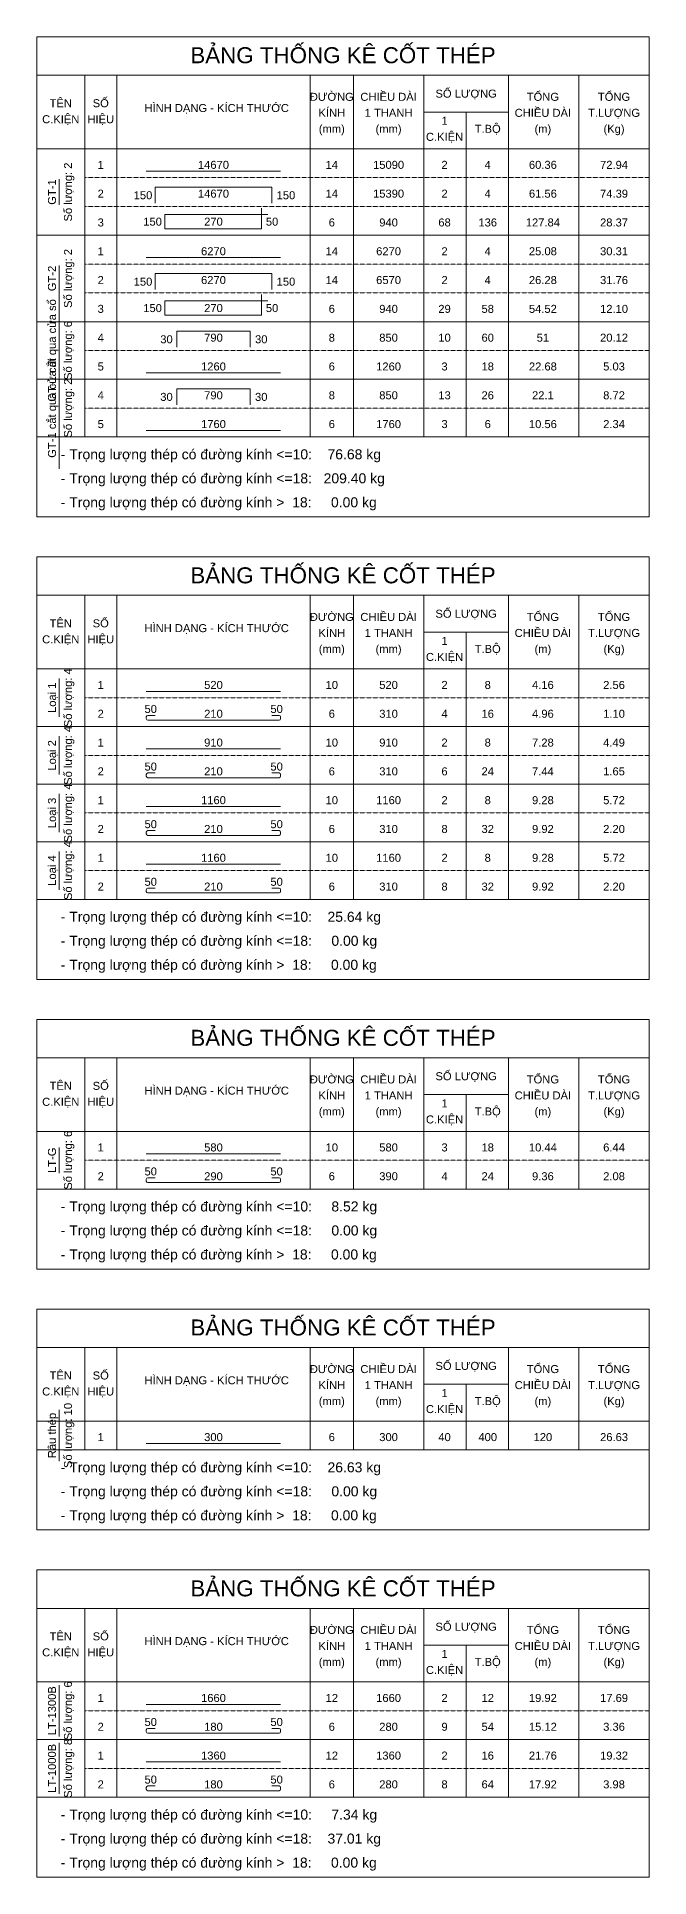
# Model space of a CAD drawing. Header units: inches. Extents: x 0 to 9575, y -644575 to -530500.
# Drawn here: x 0 to 9575, y -644575 to -615825 of the extents above; entities that cross this region are included whole.
import ezdxf
from ezdxf.enums import TextEntityAlignment as Align

# ---------------------------------------------------------------- set-up
doc = ezdxf.new("R2010")
doc.units = ezdxf.units.IN
doc.header["$MEASUREMENT"] = 0
doc.linetypes.add('HIDDENX2', pattern=[0.75, 0.5, -0.25])
for name, color, linetype, lineweight in [('Bao', 2, 'Continuous', 0), ('NetMo', 9, 'HIDDENX2', 0), ('Steel', 4, 'Continuous', 0), ('Text', 2, 'Continuous', 0), ('TextThep', 7, 'Continuous', 0)]:
    doc.layers.add(name, color=color, linetype=linetype, lineweight=lineweight)
doc.styles.add('Hoa', font='micross.ttf')
doc.styles.add('Thuong', font='micross.ttf')

msp = doc.modelspace()

# ---------------------------------------------------------------- linework, layer by layer
at = {"layer": 'Bao'}
for p, q in [((0, -615825), (9575, -615825)), ((0, -615825), (0, -623325)), ((9575, -615825), (9575, -623325)), ((0, -616425), (9575, -616425)), ((750, -616425), (750, -622075)), ((1250, -616425), (1250, -622075)), ((4275, -616425), (4275, -622075)), ((4950, -616425), (4950, -622075)), ((6050, -616425), (6050, -622075)), ((7375, -616425), (7375, -622075)), ((8475, -616425), (8475, -622075)), ((6050, -617000), (7375, -617000)), ((6712.5, -617000), (6712.5, -622075)), ((0, -617575), (9575, -617575)), ((0, -623950), (9575, -623950)), ((0, -623950), (0, -630550)), ((9575, -623950), (9575, -630550)), ((0, -624550), (9575, -624550)), ((750, -624550), (750, -629300)), ((1250, -624550), (1250, -629300)), ((4275, -624550), (4275, -629300)), ((4950, -624550), (4950, -629300)), ((6050, -624550), (6050, -629300)), ((7375, -624550), (7375, -629300)), ((8475, -624550), (8475, -629300)), ((6050, -625125), (7375, -625125)), ((6712.5, -625125), (6712.5, -629300)), ((0, -625700), (9575, -625700)), ((0, -631175), (9575, -631175)), ((0, -631175), (0, -635075)), ((9575, -631175), (9575, -635075)), ((0, -631775), (9575, -631775)), ((750, -631775), (750, -633825)), ((1250, -631775), (1250, -633825)), ((4275, -631775), (4275, -633825)), ((4950, -631775), (4950, -633825)), ((6050, -631775), (6050, -633825)), ((7375, -631775), (7375, -633825)), ((8475, -631775), (8475, -633825)), ((6050, -632350), (7375, -632350)), ((6712.5, -632350), (6712.5, -633825)), ((0, -632925), (9575, -632925)), ((0, -635700), (9575, -635700)), ((0, -635700), (0, -639150)), ((9575, -635700), (9575, -639150)), ((0, -636300), (9575, -636300)), ((750, -636300), (750, -637900)), ((1250, -636300), (1250, -637900)), ((4275, -636300), (4275, -637900)), ((4950, -636300), (4950, -637900)), ((6050, -636300), (6050, -637900)), ((7375, -636300), (7375, -637900)), ((8475, -636300), (8475, -637900)), ((6050, -636875), (7375, -636875)), ((6712.5, -636875), (6712.5, -637900)), ((0, -637450), (9575, -637450)), ((0, -639775), (9575, -639775)), ((0, -639775), (0, -644575)), ((9575, -639775), (9575, -644575)), ((0, -640375), (9575, -640375)), ((750, -640375), (750, -643325)), ((1250, -640375), (1250, -643325)), ((4275, -640375), (4275, -643325)), ((4950, -640375), (4950, -643325)), ((6050, -640375), (6050, -643325)), ((7375, -640375), (7375, -643325)), ((8475, -640375), (8475, -643325)), ((6050, -640950), (7375, -640950)), ((6712.5, -640950), (6712.5, -643325)), ((0, -641525), (9575, -641525))]:
    msp.add_line(p, q, dxfattribs=at)
at = {"layer": 'NetMo'}
for p, q in [((750, -618025), (9575, -618025)), ((750, -618475), (9575, -618475)), ((750, -618925), (9575, -618925)), ((750, -619375), (9575, -619375)), ((750, -619825), (9575, -619825)), ((750, -620275), (9575, -620275)), ((750, -620725), (9575, -620725)), ((750, -621175), (9575, -621175)), ((750, -621625), (9575, -621625)), ((750, -622075), (9575, -622075)), ((750, -626150), (9575, -626150)), ((750, -626600), (9575, -626600)), ((750, -627050), (9575, -627050)), ((750, -627500), (9575, -627500)), ((750, -627950), (9575, -627950)), ((750, -628400), (9575, -628400)), ((750, -628850), (9575, -628850)), ((750, -629300), (9575, -629300)), ((750, -633375), (9575, -633375)), ((750, -633825), (9575, -633825)), ((750, -637900), (9575, -637900)), ((750, -641975), (9575, -641975)), ((750, -642425), (9575, -642425)), ((750, -642875), (9575, -642875)), ((750, -643325), (9575, -643325))]:
    msp.add_line(p, q, dxfattribs=at)
at = {"layer": 'Steel'}
for points in [[(1712.5, -617925), (3812.5, -617925)], [(1850, -618425), (1850, -618175), (3675, -618175), (3675, -618425)], [(3612.5, -618600), (2000, -618600), (2000, -618825), (3512.5, -618825), (3512.5, -618500)], [(1712.5, -619275), (3812.5, -619275)], [(1850, -619775), (1850, -619525), (3675, -619525), (3675, -619775)], [(3612.5, -619950), (2000, -619950), (2000, -620175), (3512.5, -620175), (3512.5, -619850)], [(2187.5, -620675), (2187.5, -620425), (3337.5, -620425), (3337.5, -620675)], [(1712.5, -621075), (3812.5, -621075)], [(2187.5, -621575), (2187.5, -621325), (3337.5, -621325), (3337.5, -621575)], [(1712.5, -621975), (3812.5, -621975)], [(1712.5, -626050), (3812.5, -626050)], [(1712.5, -626950), (3812.5, -626950)], [(1712.5, -627850), (3812.5, -627850)], [(1712.5, -628750), (3812.5, -628750)], [(1712.5, -633275), (3812.5, -633275)], [(1712.5, -637800), (3812.5, -637800)], [(1712.5, -641875), (3812.5, -641875)], [(1712.5, -642775), (3812.5, -642775)]]:
    msp.add_lwpolyline(points, dxfattribs=at)
for points in [[(1850, -626425), (1737.5, -626425, 0.41421356), (1712.5, -626450), (1712.5, -626475, 0.41421356), (1737.5, -626500), (3787.5, -626500, 0.41421356), (3812.5, -626475), (3812.5, -626450, 0.41421356), (3787.5, -626425), (3675, -626425)], [(1850, -627325), (1737.5, -627325, 0.41421356), (1712.5, -627350), (1712.5, -627375, 0.41421356), (1737.5, -627400), (3787.5, -627400, 0.41421356), (3812.5, -627375), (3812.5, -627350, 0.41421356), (3787.5, -627325), (3675, -627325)], [(1850, -628225), (1737.5, -628225, 0.41421356), (1712.5, -628250), (1712.5, -628275, 0.41421356), (1737.5, -628300), (3787.5, -628300, 0.41421356), (3812.5, -628275), (3812.5, -628250, 0.41421356), (3787.5, -628225), (3675, -628225)], [(1850, -629125), (1737.5, -629125, 0.41421356), (1712.5, -629150), (1712.5, -629175, 0.41421356), (1737.5, -629200), (3787.5, -629200, 0.41421356), (3812.5, -629175), (3812.5, -629150, 0.41421356), (3787.5, -629125), (3675, -629125)], [(1850, -633650), (1737.5, -633650, 0.41421356), (1712.5, -633675), (1712.5, -633700, 0.41421356), (1737.5, -633725), (3787.5, -633725, 0.41421356), (3812.5, -633700), (3812.5, -633675, 0.41421356), (3787.5, -633650), (3675, -633650)], [(1850, -642250), (1737.5, -642250, 0.41421356), (1712.5, -642275), (1712.5, -642300, 0.41421356), (1737.5, -642325), (3787.5, -642325, 0.41421356), (3812.5, -642300), (3812.5, -642275, 0.41421356), (3787.5, -642250), (3675, -642250)], [(1850, -643150), (1737.5, -643150, 0.41421356), (1712.5, -643175), (1712.5, -643200, 0.41421356), (1737.5, -643225), (3787.5, -643225, 0.41421356), (3812.5, -643200), (3812.5, -643175, 0.41421356), (3787.5, -643150), (3675, -643150)]]:
    msp.add_lwpolyline(points, format="xyb", dxfattribs=at)
at = {"layer": 'Text'}
for p, q in [((350, -618450), (350, -618050)), ((0, -618925), (9575, -618925)), ((350, -619800), (350, -619400)), ((350, -621675), (350, -619775)), ((0, -620275), (9575, -620275)), ((350, -622575), (350, -620675)), ((0, -621175), (9575, -621175)), ((0, -622075), (9575, -622075)), ((0, -622075), (9575, -622075)), ((0, -623325), (9575, -623325)), ((350, -626450), (350, -625850)), ((0, -626600), (9575, -626600)), ((350, -627350), (350, -626750)), ((0, -627500), (9575, -627500)), ((350, -628250), (350, -627650)), ((0, -628400), (9575, -628400)), ((350, -629150), (350, -628550)), ((0, -629300), (9575, -629300)), ((0, -629300), (9575, -629300)), ((0, -630550), (9575, -630550)), ((350, -633575), (350, -633175)), ((0, -633825), (9575, -633825)), ((0, -633825), (9575, -633825)), ((0, -635075), (9575, -635075)), ((350, -638075), (350, -637275)), ((0, -637900), (9575, -637900)), ((0, -637900), (9575, -637900)), ((0, -639150), (9575, -639150)), ((350, -642375), (350, -641575)), ((0, -642425), (9575, -642425)), ((350, -643275), (350, -642475)), ((0, -643325), (9575, -643325)), ((0, -643325), (9575, -643325)), ((0, -644575), (9575, -644575))]:
    msp.add_line(p, q, dxfattribs=at)

# ---------------------------------------------------------------- texts
at = {"layer": 'Text', "color": 4, "style": 'Hoa'}
for p in [(4787.5, -616237.5), (4787.5, -624362.5), (4787.5, -631587.5), (4787.5, -636112.5), (4787.5, -640187.5)]:
    msp.add_text('BẢNG THỐNG KÊ CỐT THÉP', height=250, dxfattribs=at).set_placement(p, align=Align.CENTER)
at = {"layer": 'Text'}
for s, style, p in [('ĐƯỜNG', 'Hoa', (4612.5, -616825)), ('CHIỀU DÀI', 'Hoa', (5500, -616825)), ('SỐ LƯỢNG', 'Hoa', (6712.5, -616775)), ('TỔNG', 'Hoa', (7912.5, -616825)), ('TỔNG', 'Hoa', (9025, -616825)), ('TÊN', 'Hoa', (375, -616925)), ('SỐ', 'Hoa', (1000, -616925)), ('HÌNH DẠNG - KÍCH THƯỚC', 'Hoa', (2812.5, -617000)), ('KÍNH', 'Hoa', (4612.5, -617075)), ('1 THANH', 'Hoa', (5500, -617075)), ('CHIỀU DÀI', 'Hoa', (7912.5, -617075)), ('T.LƯỢNG', 'Hoa', (9025, -617075)), ('C.KIỆN', 'Hoa', (375, -617175)), ('HIỆU', 'Hoa', (1000, -617175)), ('(mm)', 'Thuong', (4612.5, -617325)), ('(mm)', 'Thuong', (5500, -617325)), ('1', 'Hoa', (6375, -617200)), ('T.BỘ', 'Hoa', (7050, -617325)), ('(m)', 'Thuong', (7912.5, -617325)), ('(Kg)', 'Thuong', (9025, -617325)), ('C.KIỆN', 'Hoa', (6375, -617450)), ('SỐ LƯỢNG', 'Hoa', (6712.5, -624900)), ('TÊN', 'Hoa', (375, -625050)), ('SỐ', 'Hoa', (1000, -625050)), ('HÌNH DẠNG - KÍCH THƯỚC', 'Hoa', (2812.5, -625125)), ('ĐƯỜNG', 'Hoa', (4612.5, -624950)), ('CHIỀU DÀI', 'Hoa', (5500, -624950)), ('TỔNG', 'Hoa', (7912.5, -624950)), ('TỔNG', 'Hoa', (9025, -624950)), ('C.KIỆN', 'Hoa', (375, -625300)), ('HIỆU', 'Hoa', (1000, -625300)), ('KÍNH', 'Hoa', (4612.5, -625200)), ('1 THANH', 'Hoa', (5500, -625200)), ('1', 'Hoa', (6375, -625325)), ('T.BỘ', 'Hoa', (7050, -625450)), ('CHIỀU DÀI', 'Hoa', (7912.5, -625200)), ('T.LƯỢNG', 'Hoa', (9025, -625200)), ('(mm)', 'Thuong', (4612.5, -625450)), ('(mm)', 'Thuong', (5500, -625450)), ('C.KIỆN', 'Hoa', (6375, -625575)), ('(m)', 'Thuong', (7912.5, -625450)), ('(Kg)', 'Thuong', (9025, -625450)), ('TÊN', 'Hoa', (375, -632275)), ('SỐ', 'Hoa', (1000, -632275)), ('HÌNH DẠNG - KÍCH THƯỚC', 'Hoa', (2812.5, -632350)), ('ĐƯỜNG', 'Hoa', (4612.5, -632175)), ('CHIỀU DÀI', 'Hoa', (5500, -632175)), ('SỐ LƯỢNG', 'Hoa', (6712.5, -632125)), ('TỔNG', 'Hoa', (7912.5, -632175)), ('TỔNG', 'Hoa', (9025, -632175)), ('C.KIỆN', 'Hoa', (375, -632525)), ('HIỆU', 'Hoa', (1000, -632525)), ('KÍNH', 'Hoa', (4612.5, -632425)), ('1 THANH', 'Hoa', (5500, -632425)), ('1', 'Hoa', (6375, -632550)), ('CHIỀU DÀI', 'Hoa', (7912.5, -632425)), ('T.LƯỢNG', 'Hoa', (9025, -632425)), ('(mm)', 'Thuong', (4612.5, -632675)), ('(mm)', 'Thuong', (5500, -632675)), ('C.KIỆN', 'Hoa', (6375, -632800)), ('T.BỘ', 'Hoa', (7050, -632675)), ('(m)', 'Thuong', (7912.5, -632675)), ('(Kg)', 'Thuong', (9025, -632675)), ('SỐ LƯỢNG', 'Hoa', (6712.5, -636650)), ('TÊN', 'Hoa', (375, -636800)), ('SỐ', 'Hoa', (1000, -636800)), ('HÌNH DẠNG - KÍCH THƯỚC', 'Hoa', (2812.5, -636875)), ('ĐƯỜNG', 'Hoa', (4612.5, -636700)), ('KÍNH', 'Hoa', (4612.5, -636950)), ('CHIỀU DÀI', 'Hoa', (5500, -636700)), ('CHIỀU DÀI', 'Hoa', (7912.5, -636950)), ('TỔNG', 'Hoa', (7912.5, -636700)), ('TỔNG', 'Hoa', (9025, -636700)), ('C.KIỆN', 'Hoa', (375, -637050)), ('HIỆU', 'Hoa', (1000, -637050)), ('(mm)', 'Thuong', (4612.5, -637200)), ('1 THANH', 'Hoa', (5500, -636950)), ('(mm)', 'Thuong', (5500, -637200)), ('1', 'Hoa', (6375, -637075)), ('T.BỘ', 'Hoa', (7050, -637200)), ('(m)', 'Thuong', (7912.5, -637200)), ('T.LƯỢNG', 'Hoa', (9025, -636950)), ('(Kg)', 'Thuong', (9025, -637200)), ('C.KIỆN', 'Hoa', (6375, -637325)), ('TÊN', 'Hoa', (375, -640875)), ('SỐ', 'Hoa', (1000, -640875)), ('HÌNH DẠNG - KÍCH THƯỚC', 'Hoa', (2812.5, -640950)), ('ĐƯỜNG', 'Hoa', (4612.5, -640775)), ('CHIỀU DÀI', 'Hoa', (5500, -640775)), ('SỐ LƯỢNG', 'Hoa', (6712.5, -640725)), ('TỔNG', 'Hoa', (7912.5, -640775)), ('TỔNG', 'Hoa', (9025, -640775)), ('C.KIỆN', 'Hoa', (375, -641125)), ('HIỆU', 'Hoa', (1000, -641125)), ('KÍNH', 'Hoa', (4612.5, -641025)), ('1 THANH', 'Hoa', (5500, -641025)), ('1', 'Hoa', (6375, -641150)), ('T.BỘ', 'Hoa', (7050, -641275)), ('CHIỀU DÀI', 'Hoa', (7912.5, -641025)), ('T.LƯỢNG', 'Hoa', (9025, -641025)), ('(mm)', 'Thuong', (4612.5, -641275)), ('(mm)', 'Thuong', (5500, -641275)), ('C.KIỆN', 'Hoa', (6375, -641400)), ('(m)', 'Thuong', (7912.5, -641275)), ('(Kg)', 'Thuong', (9025, -641275))]:
    msp.add_text(s, height=125, dxfattribs=dict(at, style=style)).set_placement(p, align=Align.CENTER)
at = {"layer": 'Text', "style": 'Hoa'}
for s, p in [('Số lượng: 2', (550, -618250)), ('GT-1', (300, -618250)), ('Số lượng: 2', (550, -619600)), ('GT-2', (300, -619600)), ('GT-1 cắt qua cửa sổ', (300, -620725)), ('Số lượng: 6', (550, -620725)), ('GT-1 cắt qua cửa đi', (300, -621625)), ('Số lượng: 2', (550, -621625)), ('Số lượng: 4', (550, -626150)), ('Loại 1', (300, -626150)), ('Số lượng: 4', (550, -627050)), ('Loại 2', (300, -627050)), ('Số lượng: 4', (550, -627950)), ('Loại 3', (300, -627950)), ('Số lượng: 4', (550, -628850)), ('Loại 4', (300, -628850)), ('Số lượng: 6', (550, -633375)), ('LT-G', (300, -633375)), ('Râu thép', (300, -637675)), ('Số lượng: 10', (550, -637675)), ('LT-1300B', (300, -641975)), ('Số lượng: 6', (550, -641975)), ('LT-1000B', (300, -642875)), ('Số lượng: 8', (550, -642875))]:
    msp.add_text(s, height=125, rotation=90.00021, dxfattribs=at).set_placement(p, align=Align.CENTER)
for s, p in [('- Trọng lượng thép có đường kính <=10:    76.68 kg', (375, -622425)), ('- Trọng lượng thép có đường kính <=18:   209.40 kg', (375, -622800)), ('- Trọng lượng thép có đường kính >  18:     0.00 kg', (375, -623175)), ('- Trọng lượng thép có đường kính <=10:    25.64 kg', (375, -629650)), ('- Trọng lượng thép có đường kính <=18:     0.00 kg', (375, -630025)), ('- Trọng lượng thép có đường kính >  18:     0.00 kg', (375, -630400)), ('- Trọng lượng thép có đường kính <=10:     8.52 kg', (375, -634175)), ('- Trọng lượng thép có đường kính <=18:     0.00 kg', (375, -634550)), ('- Trọng lượng thép có đường kính >  18:     0.00 kg', (375, -634925)), ('- Trọng lượng thép có đường kính <=10:    26.63 kg', (375, -638250)), ('- Trọng lượng thép có đường kính <=18:     0.00 kg', (375, -638625)), ('- Trọng lượng thép có đường kính >  18:     0.00 kg', (375, -639000)), ('- Trọng lượng thép có đường kính <=10:     7.34 kg', (375, -643675)), ('- Trọng lượng thép có đường kính <=18:    37.01 kg', (375, -644050)), ('- Trọng lượng thép có đường kính >  18:     0.00 kg', (375, -644425))]:
    msp.add_text(s, height=156.25, dxfattribs=at).set_placement(p)
at = {"layer": 'TextThep', "style": 'Hoa'}
for s, p in [('1', (1000, -617925)), ('14670', (2762.5, -617925)), ('14', (4612.5, -617925)), ('15090', (5500, -617925)), ('2', (6375, -617925)), ('4', (7050, -617925)), ('60.36', (7912.5, -617925)), ('72.94', (9025, -617925)), ('2', (1000, -618375)), ('14670', (2762.5, -618375)), ('14', (4612.5, -618375)), ('3', (1000, -618825)), ('270', (2762.5, -618812.5)), ('6', (4612.5, -618825)), ('1', (1000, -619275)), ('6270', (2762.5, -619275)), ('14', (4612.5, -619275)), ('6270', (5500, -619275)), ('2', (6375, -619275)), ('4', (7050, -619275)), ('25.08', (7912.5, -619275)), ('30.31', (9025, -619275)), ('2', (1000, -619725)), ('6270', (2762.5, -619725)), ('14', (4612.5, -619725)), ('3', (1000, -620175)), ('270', (2762.5, -620162.5)), ('6', (4612.5, -620175)), ('4', (1000, -620625)), ('790', (2762.5, -620625)), ('8', (4612.5, -620625)), ('5', (1000, -621075)), ('1260', (2762.5, -621075)), ('6', (4612.5, -621075)), ('1260', (5500, -621075)), ('3', (6375, -621075)), ('18', (7050, -621075)), ('22.68', (7912.5, -621075)), ('5.03', (9025, -621075)), ('4', (1000, -621525)), ('790', (2762.5, -621525)), ('8', (4612.5, -621525)), ('5', (1000, -621975)), ('1760', (2762.5, -621975)), ('6', (4612.5, -621975)), ('1760', (5500, -621975)), ('3', (6375, -621975)), ('6', (7050, -621975)), ('10.56', (7912.5, -621975)), ('2.34', (9025, -621975)), ('1', (1000, -626050)), ('520', (2762.5, -626050)), ('10', (4612.5, -626050)), ('520', (5500, -626050)), ('2', (6375, -626050)), ('8', (7050, -626050)), ('4.16', (7912.5, -626050)), ('2.56', (9025, -626050)), ('2', (1000, -626500)), ('50', (1781.25, -626425)), ('210', (2762.5, -626500)), ('50', (3750, -626425)), ('6', (4612.5, -626500)), ('1', (1000, -626950)), ('910', (2762.5, -626950)), ('10', (4612.5, -626950)), ('910', (5500, -626950)), ('2', (6375, -626950)), ('8', (7050, -626950)), ('7.28', (7912.5, -626950)), ('4.49', (9025, -626950)), ('2', (1000, -627400)), ('50', (1781.25, -627325)), ('210', (2762.5, -627400)), ('50', (3750, -627325)), ('6', (4612.5, -627400)), ('1', (1000, -627850)), ('1160', (2762.5, -627850)), ('10', (4612.5, -627850)), ('1160', (5500, -627850)), ('2', (6375, -627850)), ('8', (7050, -627850)), ('9.28', (7912.5, -627850)), ('5.72', (9025, -627850)), ('2', (1000, -628300)), ('50', (1781.25, -628225)), ('210', (2762.5, -628300)), ('50', (3750, -628225)), ('6', (4612.5, -628300)), ('1', (1000, -628750)), ('1160', (2762.5, -628750)), ('10', (4612.5, -628750)), ('1160', (5500, -628750)), ('2', (6375, -628750)), ('8', (7050, -628750)), ('9.28', (7912.5, -628750)), ('5.72', (9025, -628750)), ('2', (1000, -629200)), ('50', (1781.25, -629125)), ('210', (2762.5, -629200)), ('50', (3750, -629125)), ('6', (4612.5, -629200)), ('1', (1000, -633275)), ('580', (2762.5, -633275)), ('10', (4612.5, -633275)), ('580', (5500, -633275)), ('3', (6375, -633275)), ('18', (7050, -633275)), ('10.44', (7912.5, -633275)), ('6.44', (9025, -633275)), ('2', (1000, -633725)), ('50', (1781.25, -633650)), ('290', (2762.5, -633725)), ('50', (3750, -633650)), ('6', (4612.5, -633725)), ('1', (1000, -637800)), ('300', (2762.5, -637800)), ('6', (4612.5, -637800)), ('300', (5500, -637800)), ('40', (6375, -637800)), ('400', (7050, -637800)), ('120', (7912.5, -637800)), ('26.63', (9025, -637800)), ('1', (1000, -641875)), ('1660', (2762.5, -641875)), ('12', (4612.5, -641875)), ('1660', (5500, -641875)), ('2', (6375, -641875)), ('12', (7050, -641875)), ('19.92', (7912.5, -641875)), ('17.69', (9025, -641875)), ('2', (1000, -642325)), ('50', (1781.25, -642250)), ('180', (2762.5, -642325)), ('50', (3750, -642250)), ('6', (4612.5, -642325)), ('1', (1000, -642775)), ('1360', (2762.5, -642775)), ('12', (4612.5, -642775)), ('1360', (5500, -642775)), ('2', (6375, -642775)), ('16', (7050, -642775)), ('21.76', (7912.5, -642775)), ('19.32', (9025, -642775)), ('2', (1000, -643225)), ('50', (1781.25, -643150)), ('180', (2762.5, -643225)), ('50', (3750, -643150)), ('6', (4612.5, -643225))]:
    msp.add_text(s, height=125, dxfattribs=at).set_placement(p, align=Align.BOTTOM_CENTER)
for s, p in [('150', (1806.25, -618400)), ('150', (1956.25, -618812.5)), ('150', (1806.25, -619750)), ('150', (1956.25, -620162.5)), ('30', (2125, -620650)), ('30', (2125, -621550))]:
    msp.add_text(s, height=125, dxfattribs=at).set_placement(p, align=Align.BOTTOM_RIGHT)
for s, p in [('150', (3750, -618400)), ('50', (3581.25, -618812.5)), ('150', (3750, -619750)), ('50', (3581.25, -620162.5)), ('30', (3412.5, -620650)), ('30', (3412.5, -621550))]:
    msp.add_text(s, height=125, dxfattribs=at).set_placement(p, align=Align.BOTTOM_LEFT)
at = {"layer": 'TextThep', "color": 7, "style": 'Hoa'}
for s, p in [('15390', (5500, -618375)), ('2', (6375, -618375)), ('4', (7050, -618375)), ('61.56', (7912.5, -618375)), ('74.39', (9025, -618375)), ('940', (5500, -618825)), ('68', (6375, -618825)), ('136', (7050, -618825)), ('127.84', (7912.5, -618825)), ('28.37', (9025, -618825)), ('6570', (5500, -619725)), ('2', (6375, -619725)), ('4', (7050, -619725)), ('26.28', (7912.5, -619725)), ('31.76', (9025, -619725)), ('940', (5500, -620175)), ('29', (6375, -620175)), ('58', (7050, -620175)), ('54.52', (7912.5, -620175)), ('12.10', (9025, -620175)), ('850', (5500, -620625)), ('10', (6375, -620625)), ('60', (7050, -620625)), ('51', (7912.5, -620625)), ('20.12', (9025, -620625)), ('850', (5500, -621525)), ('13', (6375, -621525)), ('26', (7050, -621525)), ('22.1', (7912.5, -621525)), ('8.72', (9025, -621525)), ('310', (5500, -626500)), ('4', (6375, -626500)), ('16', (7050, -626500)), ('4.96', (7912.5, -626500)), ('1.10', (9025, -626500)), ('310', (5500, -627400)), ('6', (6375, -627400)), ('24', (7050, -627400)), ('7.44', (7912.5, -627400)), ('1.65', (9025, -627400)), ('310', (5500, -628300)), ('8', (6375, -628300)), ('32', (7050, -628300)), ('9.92', (7912.5, -628300)), ('2.20', (9025, -628300)), ('310', (5500, -629200)), ('8', (6375, -629200)), ('32', (7050, -629200)), ('9.92', (7912.5, -629200)), ('2.20', (9025, -629200)), ('390', (5500, -633725)), ('4', (6375, -633725)), ('24', (7050, -633725)), ('9.36', (7912.5, -633725)), ('2.08', (9025, -633725)), ('280', (5500, -642325)), ('9', (6375, -642325)), ('54', (7050, -642325)), ('15.12', (7912.5, -642325)), ('3.36', (9025, -642325)), ('280', (5500, -643225)), ('8', (6375, -643225)), ('64', (7050, -643225)), ('17.92', (7912.5, -643225)), ('3.98', (9025, -643225))]:
    msp.add_text(s, height=125, dxfattribs=at).set_placement(p, align=Align.BOTTOM_CENTER)

doc.saveas('drawing.dxf')
